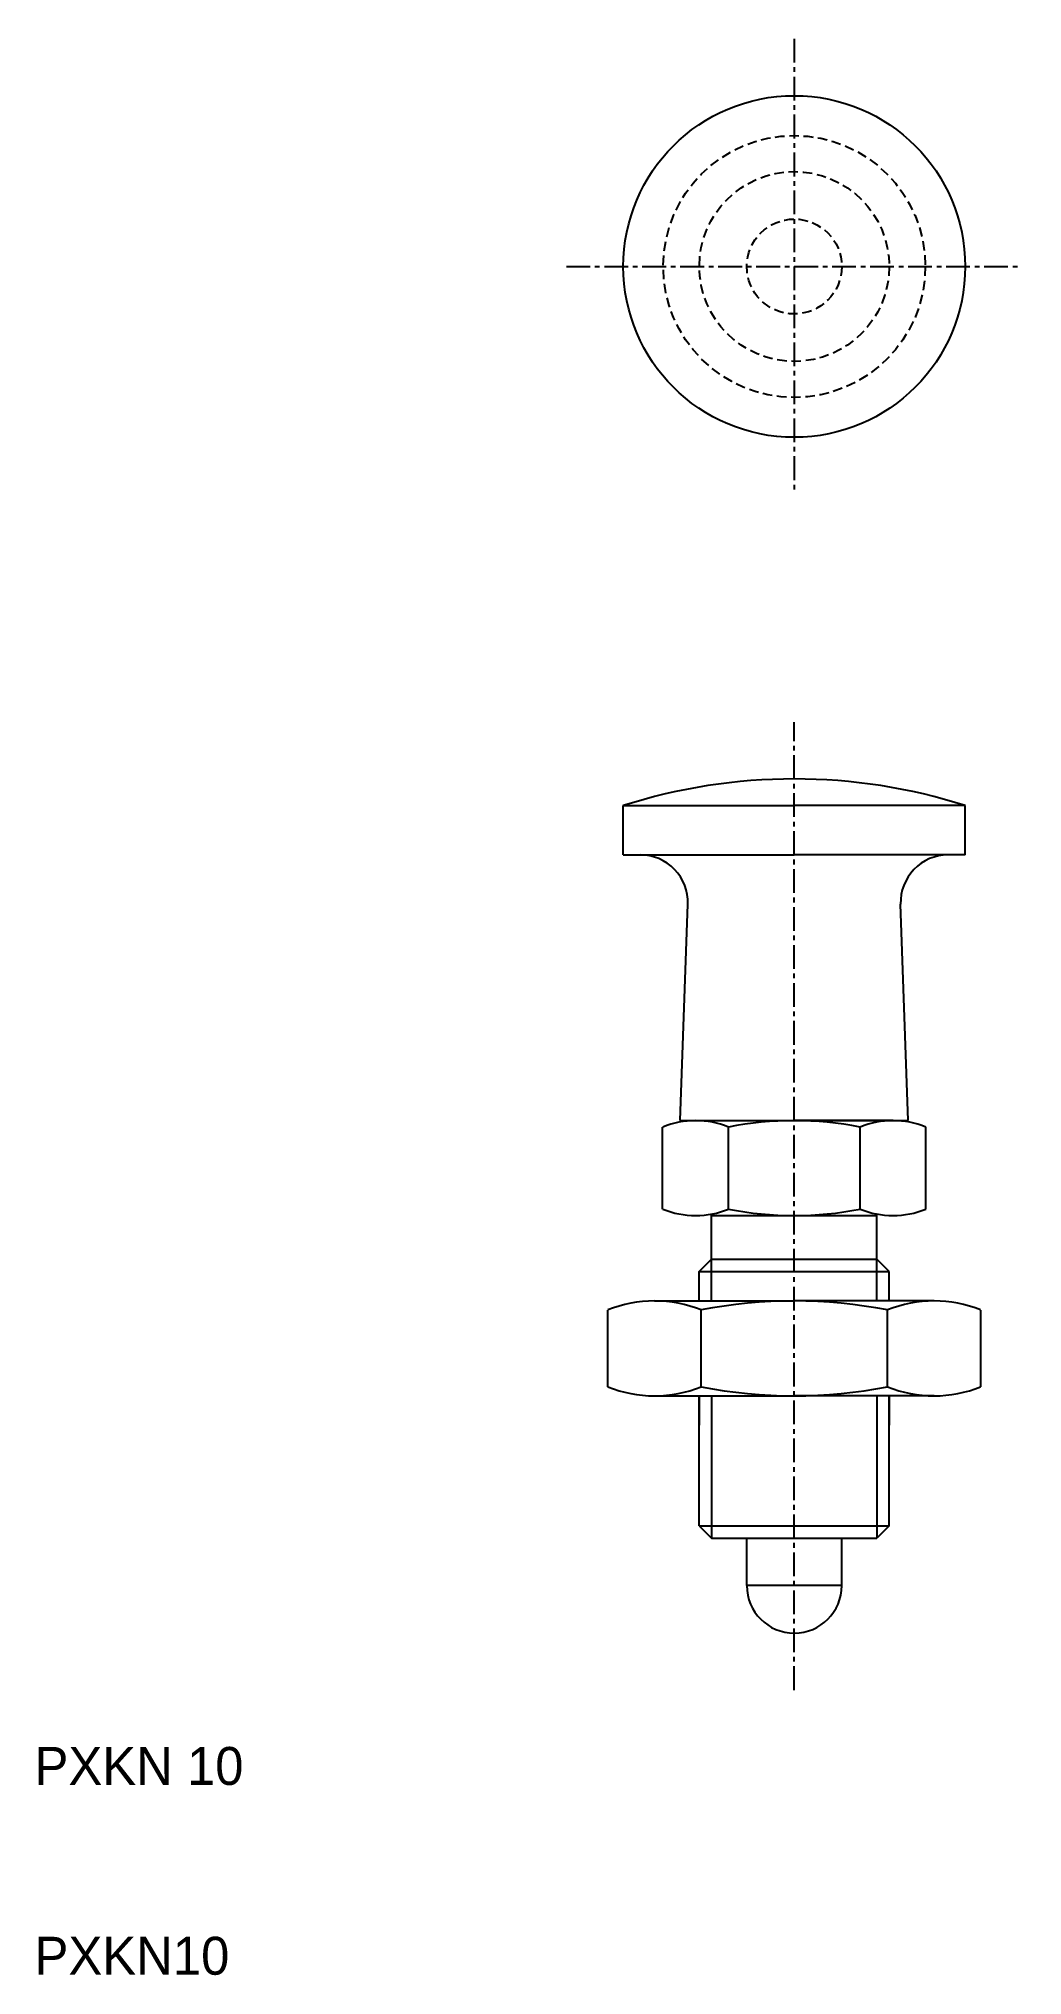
# Model space of a CAD drawing. Extents: x 201 to 253, y 133 to 235.
import ezdxf

# ---------------------------------------------------------------- set-up
doc = ezdxf.new("R2010")
doc.units = 0
doc.linetypes.add('CENTER', pattern=[2, 1.25, -0.25, 0.25, -0.25])
doc.linetypes.add('DASHED', pattern=[0.75, 0.5, -0.25])
doc.layers.get('0').update_dxf_attribs({"linetype": 'CONTINUOUS'})
doc.layers.add('CENTER', color=1, linetype='CENTER')

msp = doc.modelspace()

# ---------------------------------------------------------------- linework, layer by layer
at = {"color": 7, "linetype": 'CONTINUOUS'}
for p, q in [((231.77, 194.82), (240.77, 194.82)), ((231.77, 192.22), (231.77, 194.82)), ((249.77, 194.82), (240.77, 194.82)), ((249.77, 192.22), (249.77, 194.82)), ((231.77, 192.22), (232.67, 192.22)), ((232.67, 192.22), (240.77, 192.22)), ((248.87, 192.22), (240.77, 192.22)), ((249.77, 192.22), (248.87, 192.22)), ((234.77, 178.22), (235.17, 189.63)), ((246.77, 178.22), (246.37, 189.63)), ((233.84, 173.56), (233.84, 177.88)), ((234.77, 178.22), (246.77, 178.22)), ((235.58, 178.22), (240.77, 178.22)), ((237.31, 173.56), (237.31, 177.88)), ((245.97, 178.22), (240.77, 178.22)), ((244.24, 173.56), (244.24, 177.88)), ((247.7, 173.56), (247.7, 177.88)), ((236.42, 170.92), (236.42, 173.3)), ((236.42, 173.22), (240.77, 173.22)), ((240.77, 173.22), (245.12, 173.22)), ((245.12, 170.92), (245.12, 173.3)), ((235.77, 170.27), (236.42, 170.92)), ((236.42, 170.92), (245.12, 170.92)), ((245.77, 170.27), (245.12, 170.92)), ((235.77, 168.72), (235.77, 170.27)), ((235.77, 170.27), (245.77, 170.27)), ((245.77, 168.72), (245.77, 170.27)), ((233.41, 168.72), (240.77, 168.72)), ((248.13, 168.72), (240.77, 168.72)), ((230.96, 164.2), (230.96, 168.24)), ((235.87, 164.2), (235.87, 168.24)), ((245.68, 164.2), (245.68, 168.24)), ((250.59, 164.2), (250.59, 168.24)), ((233.41, 163.72), (240.77, 163.72)), ((235.77, 156.87), (235.77, 163.72)), ((235.77, 163.72), (235.77, 162.17)), ((248.13, 163.72), (240.77, 163.72)), ((245.77, 156.87), (245.77, 163.72)), ((245.77, 163.72), (245.77, 162.17)), ((235.77, 156.87), (245.77, 156.87)), ((235.77, 156.87), (236.42, 156.22)), ((236.42, 156.22), (245.12, 156.22)), ((238.27, 153.72), (238.27, 156.22)), ((243.27, 153.72), (243.27, 156.22)), ((245.77, 156.87), (245.12, 156.22)), ((243.27, 153.72), (238.27, 153.72))]:
    msp.add_line(p, q, dxfattribs=at)
at = {"color": 3, "linetype": 'CONTINUOUS'}
for p, q in [((236.42, 168.72), (236.42, 170.92)), ((245.12, 168.72), (245.12, 170.92)), ((236.42, 163.72), (236.42, 156.22)), ((245.12, 163.72), (245.12, 156.22))]:
    msp.add_line(p, q, dxfattribs=at)
at = {"color": 7, "linetype": 'CONTINUOUS'}
msp.add_circle((240.77, 223.22), 9, dxfattribs=at)
at = {"color": 3, "linetype": 'DASHED'}
for radius in [6.9, 5, 2.5]:
    msp.add_circle((240.77, 223.22), radius, dxfattribs=at)
at = {"color": 7, "linetype": 'CONTINUOUS'}
for centre, radius, start, end in [((240.77, 166.59), 29.63, 90, 107.6836), ((240.77, 166.59), 29.63, 72.3164, 90), ((232.67, 189.72), 2.5, 358.0003, 90), ((248.87, 189.72), 2.5, 90, 181.9997), ((235.58, 173.59), 4.63, 68.0126, 111.9874), ((240.77, 160.22), 18, 78.9042, 101.0958), ((245.97, 173.59), 4.63, 68.0126, 111.9874), ((235.58, 177.85), 4.63, 248.0126, 291.9874), ((240.77, 191.22), 18, 258.9042, 281.0958), ((245.97, 177.85), 4.63, 248.0126, 291.9874), ((233.41, 162.17), 6.55, 90, 111.9874), ((233.41, 162.17), 6.55, 68.0126, 90), ((240.77, 143.22), 25.5, 78.9042, 101.0958), ((248.13, 162.17), 6.55, 90, 111.9874), ((248.13, 162.17), 6.55, 68.0126, 90), ((233.41, 170.27), 6.55, 248.0126, 270), ((233.41, 170.27), 6.55, 270, 291.9874), ((240.77, 189.22), 25.5, 258.9042, 281.0958), ((248.13, 170.27), 6.55, 248.0126, 270), ((248.13, 170.27), 6.55, 270, 291.9874), ((240.77, 153.72), 2.5, 180, 0)]:
    msp.add_arc(centre, radius, start, end, dxfattribs=at)
at = {"layer": 'CENTER', "color": 1, "linetype": 'CENTER'}
for p, q in [((240.77, 235.22), (240.77, 211.22)), ((228.77, 223.22), (252.77, 223.22)), ((240.77, 148.22), (240.77, 199.22))]:
    msp.add_line(p, q, dxfattribs=at)

# ---------------------------------------------------------------- texts
at = {"color": 7, "linetype": 'CONTINUOUS'}
for s, p in [('PXKN 10', (200.77, 143.22)), ('PXKN10', (200.77, 133.22))]:
    msp.add_text(s, height=2, dxfattribs=at).set_placement(p)

doc.saveas('drawing.dxf')
